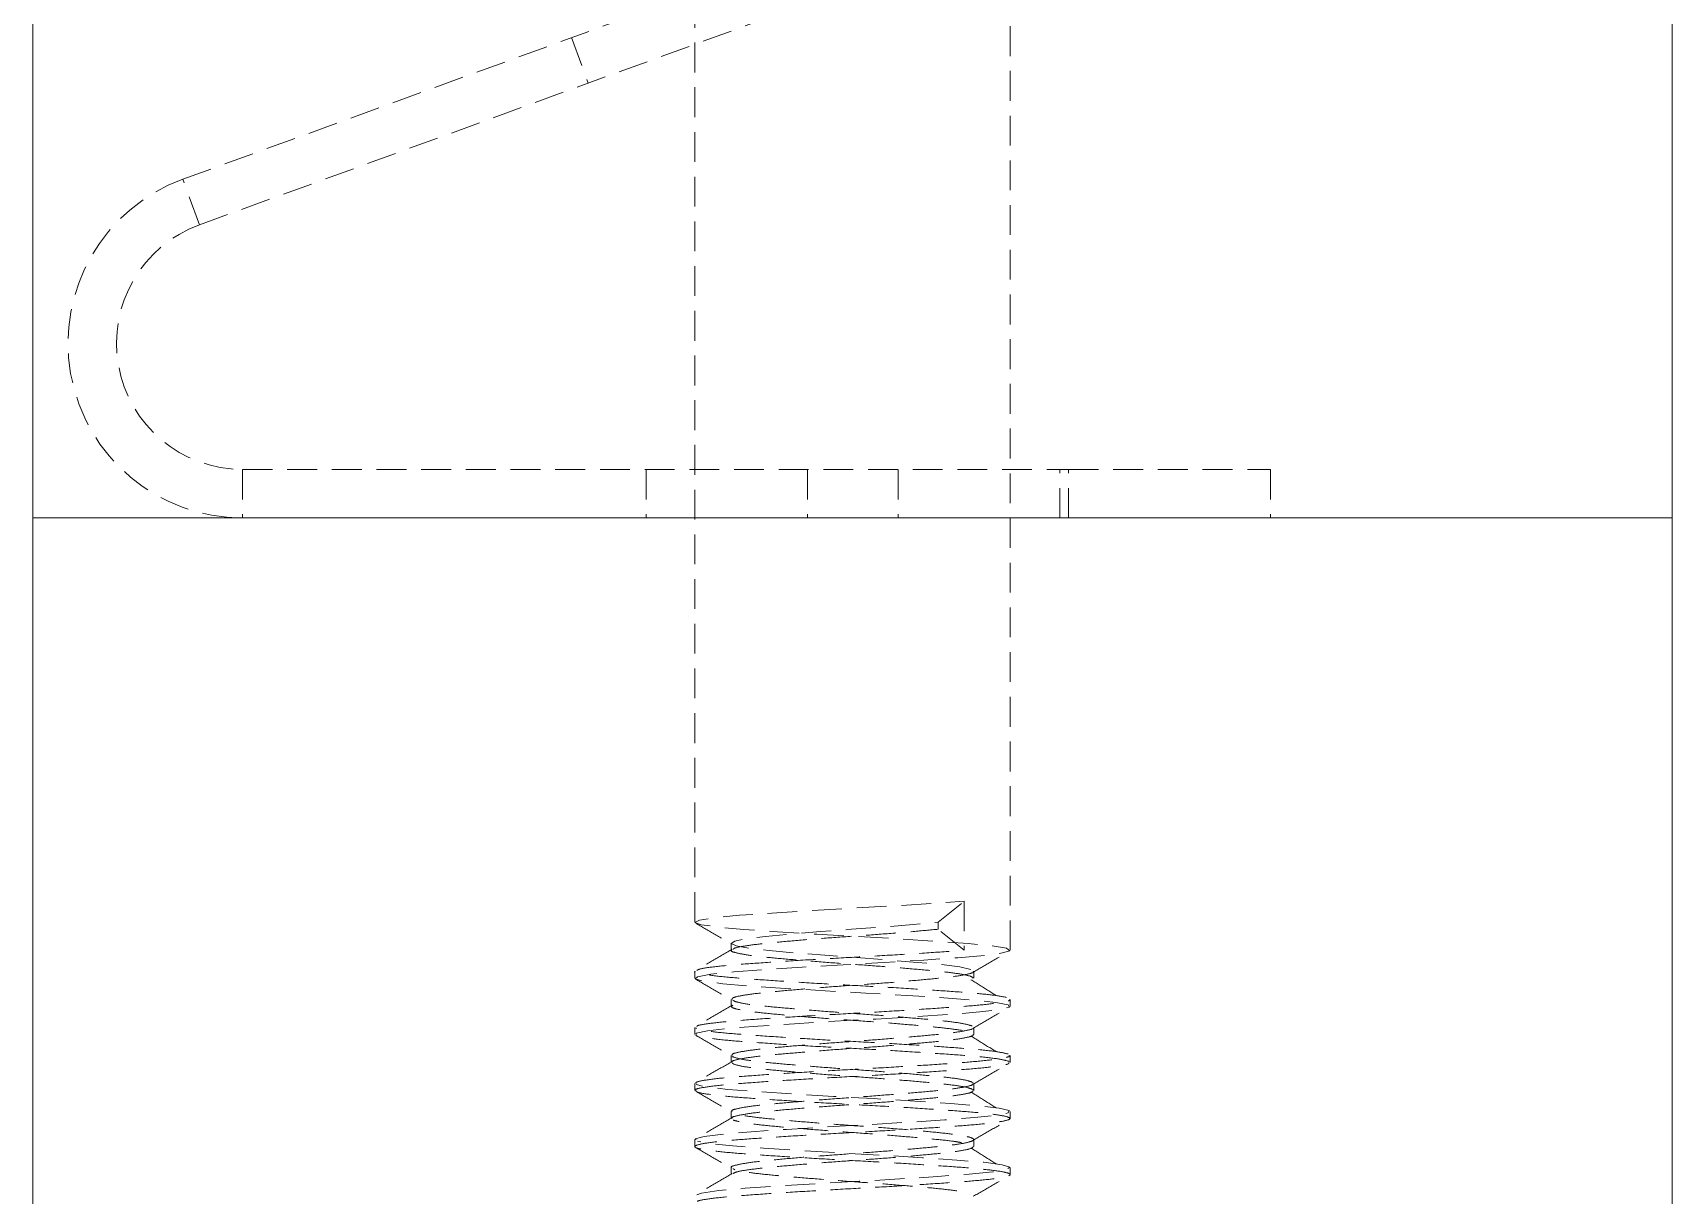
# Model space of a CAD drawing. Header units: feet. Extents: x 3965 to 4565, y 17056 to 17261.
# Drawn here: x 4388.01 to 4401.77, y 17171.96 to 17181.71 of the extents above; entities that cross this region are included whole.
import ezdxf

# ---------------------------------------------------------------- set-up
doc = ezdxf.new("R2010")
doc.units = ezdxf.units.FT
doc.header["$MEASUREMENT"] = 0
doc.linetypes.add('HIDDEN', pattern=[0.375, 0.25, -0.125])

msp = doc.modelspace()

# ---------------------------------------------------------------- linework, layer by layer
at = {"color": 7, "linetype": 'HIDDEN', "lineweight": 0}
for p, q in [((4393.571, 17188.38), (4393.571, 17174.252)), ((4396.217, 17174.017), (4396.217, 17188.38)), ((4389.274, 17180.484), (4399.617, 17184.249)), ((4389.413, 17180.102), (4399.756, 17183.867)), ((4392.536, 17181.672), (4392.675, 17181.29)), ((4389.413, 17180.102), (4389.274, 17180.484)), ((4389.775, 17178.049), (4389.775, 17177.643)), ((4389.775, 17178.049), (4396.708, 17178.049)), ((4393.162, 17178.049), (4393.162, 17177.643)), ((4394.516, 17178.049), (4394.516, 17177.643)), ((4395.278, 17178.049), (4395.278, 17177.643)), ((4396.633, 17177.643), (4396.633, 17178.049)), ((4396.708, 17177.643), (4396.708, 17178.049)), ((4396.708, 17178.049), (4398.402, 17178.049)), ((4398.402, 17178.049), (4398.402, 17177.643)), ((4389.775, 17177.643), (4396.708, 17177.643)), ((4398.402, 17177.643), (4396.708, 17177.643)), ((4395.614, 17174.252), (4395.83, 17174.428)), ((4395.83, 17174.428), (4395.83, 17174.017)), ((4395.614, 17174.193), (4395.614, 17174.252)), ((4393.877, 17174.076), (4393.877, 17174.017)), ((4395.83, 17174.017), (4395.614, 17174.193)), ((4393.571, 17173.84), (4393.571, 17173.782)), ((4395.912, 17173.782), (4395.912, 17173.84)), ((4393.877, 17173.605), (4393.877, 17173.546)), ((4396.217, 17173.546), (4396.217, 17173.605)), ((4393.571, 17173.37), (4393.571, 17173.311)), ((4395.912, 17173.311), (4395.912, 17173.37)), ((4393.877, 17173.135), (4393.877, 17173.076)), ((4396.217, 17173.076), (4396.217, 17173.135)), ((4393.571, 17172.9), (4393.571, 17172.841)), ((4395.912, 17172.841), (4395.912, 17172.899)), ((4393.877, 17172.664), (4393.877, 17172.605)), ((4396.217, 17172.605), (4396.217, 17172.664)), ((4393.571, 17172.429), (4393.571, 17172.37)), ((4395.912, 17172.37), (4395.912, 17172.429)), ((4393.877, 17172.194), (4393.877, 17172.135)), ((4396.217, 17172.135), (4396.217, 17172.194))]:
    msp.add_line(p, q, dxfattribs=at)
at = {"color": 7, "linetype": 'Continuous', "lineweight": 15}
for p, q in [((4388.014, 17186.505), (4388.014, 17177.768)), ((4401.774, 17186.505), (4401.774, 17177.768)), ((4388.014, 17177.351), (4388.014, 17177.768)), ((4401.774, 17177.768), (4401.774, 17177.351)), ((4388.014, 17177.351), (4388.014, 17177.313)), ((4388.014, 17177.313), (4388.014, 17177.313)), ((4388.014, 17177.313), (4388.014, 17176.828)), ((4401.774, 17177.351), (4401.774, 17177.313)), ((4401.774, 17177.313), (4401.774, 17177.313)), ((4401.774, 17177.313), (4401.774, 17176.828)), ((4388.014, 17176.701), (4388.014, 17176.828)), ((4401.774, 17176.828), (4401.774, 17176.701)), ((4388.014, 17176.701), (4388.014, 17176.514)), ((4401.774, 17176.701), (4401.774, 17176.514)), ((4388.014, 17176.514), (4388.014, 17176.062)), ((4401.774, 17176.514), (4401.774, 17176.062)), ((4388.014, 17176.002), (4388.014, 17176.062)), ((4388.014, 17176.002), (4388.014, 17175.161)), ((4401.774, 17176.062), (4401.774, 17176.002)), ((4401.774, 17176.002), (4401.774, 17175.161)), ((4388.014, 17175.034), (4388.014, 17175.161)), ((4401.774, 17175.161), (4401.774, 17175.034)), ((4388.014, 17175.034), (4388.014, 17174.847)), ((4401.774, 17175.034), (4401.774, 17174.847)), ((4388.014, 17174.847), (4388.014, 17174.395)), ((4401.774, 17174.847), (4401.774, 17174.395)), ((4388.014, 17174.336), (4388.014, 17174.395)), ((4401.774, 17174.395), (4401.774, 17174.336)), ((4388.014, 17174.336), (4388.014, 17173.494)), ((4401.774, 17174.336), (4401.774, 17173.494)), ((4388.014, 17173.367), (4388.014, 17173.494)), ((4401.774, 17173.494), (4401.774, 17173.367)), ((4388.014, 17173.367), (4388.014, 17173.18)), ((4401.774, 17173.367), (4401.774, 17173.18)), ((4388.014, 17173.18), (4388.014, 17172.729)), ((4401.774, 17173.18), (4401.774, 17172.729)), ((4388.014, 17172.669), (4388.014, 17172.729)), ((4401.774, 17172.729), (4401.774, 17172.669)), ((4388.014, 17172.669), (4388.014, 17171.827)), ((4401.774, 17172.669), (4401.774, 17171.827))]:
    msp.add_line(p, q, dxfattribs=at)
at = {"color": 7, "linetype": 'Continuous', "lineweight": 15, "flags": 128}
msp.add_lwpolyline([(4401.774, 17177.643), (4388.014, 17177.643)], dxfattribs=at)
at = {"color": 7, "linetype": 'HIDDEN', "lineweight": 0, "flags": 128}
for points in [[(4393.582, 17173.311), (4393.583, 17173.321), (4393.676, 17173.341), (4393.854, 17173.361), (4394.1, 17173.38), (4394.406, 17173.4), (4394.746, 17173.421), (4395.089, 17173.44), (4395.427, 17173.46), (4395.726, 17173.48), (4395.963, 17173.499), (4396.13, 17173.519), (4396.211, 17173.539), (4396.2, 17173.558), (4396.098, 17173.578), (4395.912, 17173.598), (4395.66, 17173.617), (4395.349, 17173.638), (4395.007, 17173.658), (4394.664, 17173.677), (4394.329, 17173.697), (4394.035, 17173.717), (4393.805, 17173.736), (4393.646, 17173.756), (4393.575, 17173.776), (4393.594, 17173.795), (4393.706, 17173.816), (4393.899, 17173.836), (4394.158, 17173.855), (4394.473, 17173.875), (4394.816, 17173.895), (4395.159, 17173.914), (4395.492, 17173.934), (4395.779, 17173.954), (4396.003, 17173.973), (4396.154, 17173.994), (4396.216, 17174.013), (4396.187, 17174.033), (4396.066, 17174.053), (4395.866, 17174.073), (4395.601, 17174.092), (4395.281, 17174.112), (4394.938, 17174.132), (4394.594, 17174.151), (4394.265, 17174.172), (4393.983, 17174.191), (4393.766, 17174.211), (4393.624, 17174.231), (4393.571, 17174.251), (4393.61, 17174.27), (4393.739, 17174.29), (4393.946, 17174.31), (4394.218, 17174.329), (4394.542, 17174.35), (4394.885, 17174.369), (4395.229, 17174.388), (4395.555, 17174.409), (4395.83, 17174.428), (4395.83, 17174.428)], [(4395.888, 17173.856), (4395.796, 17173.877), (4395.641, 17173.896), (4395.438, 17173.915), (4395.191, 17173.936), (4394.928, 17173.956), (4394.663, 17173.975), (4394.41, 17173.995), (4394.194, 17174.015), (4394.027, 17174.034), (4393.917, 17174.055), (4393.877, 17174.074), (4393.906, 17174.093), (4394.006, 17174.114), (4394.165, 17174.133), (4394.374, 17174.153), (4394.623, 17174.173), (4394.887, 17174.193), (4395.152, 17174.212), (4395.402, 17174.233), (4395.614, 17174.252), (4395.614, 17174.252)], [(4393.581, 17172.429), (4393.575, 17172.435), (4393.65, 17172.455), (4393.812, 17172.475), (4394.044, 17172.494), (4394.34, 17172.514), (4394.676, 17172.535), (4395.019, 17172.554), (4395.36, 17172.574), (4395.67, 17172.594), (4395.919, 17172.613), (4396.103, 17172.633), (4396.202, 17172.653), (4396.209, 17172.672), (4396.126, 17172.692), (4395.956, 17172.712), (4395.717, 17172.731), (4395.416, 17172.752), (4395.077, 17172.772), (4394.734, 17172.791), (4394.395, 17172.811), (4394.09, 17172.831), (4393.847, 17172.85), (4393.671, 17172.87), (4393.582, 17172.89), (4393.582, 17172.89)], [(4393.587, 17171.966), (4393.627, 17171.98), (4393.772, 17172.001), (4393.992, 17172.02), (4394.275, 17172.04), (4394.606, 17172.06), (4394.949, 17172.079), (4395.292, 17172.099), (4395.611, 17172.119), (4395.874, 17172.139), (4396.072, 17172.158), (4396.189, 17172.179), (4396.215, 17172.198), (4396.15, 17172.218), (4395.996, 17172.238), (4395.77, 17172.257), (4395.481, 17172.277), (4395.148, 17172.297), (4394.804, 17172.316), (4394.462, 17172.336), (4394.148, 17172.357), (4393.891, 17172.376), (4393.7, 17172.396), (4393.592, 17172.416), (4393.592, 17172.416)]]:
    msp.add_lwpolyline(points, dxfattribs=at)
at = {"color": 7, "linetype": 'HIDDEN', "lineweight": 0}
for radius in [1.465, 1.058]:
    msp.add_arc((4389.775, 17179.108), radius, 110, 270, dxfattribs=at)
for points, knots in [([(4393.578, 17174.245), (4393.629, 17174.215), (4393.731, 17174.156), (4393.834, 17174.096), (4393.885, 17174.066)], [0, 0, 0, 0, 0.500298, 1, 1, 1, 1]), ([(4393.893, 17174.026), (4393.896, 17174.029), (4393.906, 17174.038), (4393.997, 17174.055), (4394.156, 17174.075), (4394.37, 17174.094), (4394.619, 17174.115), (4394.887, 17174.134), (4395.156, 17174.153), (4395.409, 17174.174), (4395.546, 17174.187), (4395.614, 17174.193)], [0, 0, 0, 0, 0.0522417, 0.1719834, 0.289888, 0.4073936, 0.527141, 0.6449459, 0.7625474, 0.8822974, 1, 1, 1, 1]), ([(4393.885, 17174.026), (4393.834, 17173.996), (4393.731, 17173.937), (4393.629, 17173.877), (4393.578, 17173.848)], [0, 0, 0, 0, 0.499708, 1, 1, 1, 1]), ([(4393.589, 17173.848), (4393.593, 17173.851), (4393.606, 17173.861), (4393.727, 17173.879), (4393.934, 17173.898), (4394.212, 17173.917), (4394.536, 17173.938), (4394.885, 17173.957), (4395.234, 17173.977), (4395.564, 17173.997), (4395.742, 17174.01), (4395.83, 17174.017)], [0, 0, 0, 0, 0.062874, 0.181267, 0.297851, 0.414043, 0.532441, 0.648928, 0.765213, 0.883614, 1, 1, 1, 1]), ([(4395.907, 17173.782), (4395.904, 17173.787), (4395.898, 17173.798), (4395.806, 17173.818), (4395.651, 17173.838), (4395.442, 17173.857), (4395.196, 17173.877), (4394.929, 17173.897), (4394.659, 17173.916), (4394.405, 17173.937), (4394.186, 17173.956), (4394.014, 17173.975), (4393.911, 17173.996), (4393.867, 17174.009), (4393.878, 17174.016), (4393.879, 17174.017)], [0, 0, 0, 0, 0.068624, 0.153602, 0.237577, 0.320768, 0.405758, 0.489669, 0.572913, 0.657912, 0.741758, 0.825059, 0.910067, 0.993845, 1, 1, 1, 1]), ([(4395.908, 17173.834), (4395.959, 17173.864), (4396.061, 17173.923), (4396.163, 17173.982), (4396.214, 17174.012)], [0, 0, 0, 0, 0.499893, 1, 1, 1, 1]), ([(4396.187, 17173.621), (4396.153, 17173.628), (4396.085, 17173.641), (4395.877, 17173.661), (4395.607, 17173.68), (4395.287, 17173.701), (4394.939, 17173.72), (4394.588, 17173.739), (4394.259, 17173.76), (4393.974, 17173.78), (4393.75, 17173.799), (4393.615, 17173.819), (4393.558, 17173.833), (4393.573, 17173.84), (4393.574, 17173.84)], [0, 0, 0, 0, 0.091228, 0.181384, 0.270701, 0.361942, 0.452029, 0.541404, 0.632654, 0.722672, 0.812107, 0.903367, 0.993313, 1, 1, 1, 1]), ([(4393.883, 17173.605), (4393.884, 17173.61), (4393.886, 17173.621), (4393.971, 17173.639), (4394.119, 17173.659), (4394.323, 17173.678), (4394.566, 17173.699), (4394.832, 17173.719), (4395.102, 17173.737), (4395.358, 17173.758), (4395.582, 17173.778), (4395.759, 17173.797), (4395.87, 17173.817), (4395.919, 17173.832), (4395.908, 17173.839), (4395.907, 17173.84)], [0, 0, 0, 0, 0.060376, 0.14529, 0.229503, 0.31252, 0.397453, 0.481609, 0.564665, 0.649615, 0.733714, 0.816811, 0.901777, 0.985815, 1, 1, 1, 1]), ([(4396.099, 17173.637), (4396.052, 17173.667), (4395.957, 17173.726), (4395.863, 17173.785), (4395.816, 17173.814)], [0, 0, 0, 0, 0.500047, 1, 1, 1, 1]), ([(4393.578, 17173.774), (4393.629, 17173.745), (4393.731, 17173.685), (4393.834, 17173.626), (4393.885, 17173.596)], [0, 0, 0, 0, 0.500298, 1, 1, 1, 1]), ([(4393.885, 17173.556), (4393.834, 17173.526), (4393.731, 17173.466), (4393.629, 17173.407), (4393.578, 17173.377)], [0, 0, 0, 0, 0.499708, 1, 1, 1, 1]), ([(4393.588, 17173.377), (4393.589, 17173.379), (4393.593, 17173.388), (4393.695, 17173.404), (4393.885, 17173.424), (4394.152, 17173.443), (4394.467, 17173.463), (4394.813, 17173.483), (4395.165, 17173.502), (4395.498, 17173.523), (4395.788, 17173.543), (4396.019, 17173.561), (4396.163, 17173.582), (4396.227, 17173.597), (4396.213, 17173.604), (4396.211, 17173.605)], [0, 0, 0, 0, 0.0289827, 0.1166913, 0.2036803, 0.2894385, 0.3771674, 0.4640983, 0.549896, 0.6376429, 0.7245139, 0.8103548, 0.898118, 0.984927, 1, 1, 1, 1]), ([(4395.818, 17173.344), (4395.775, 17173.35), (4395.689, 17173.363), (4395.487, 17173.382), (4395.249, 17173.403), (4394.984, 17173.423), (4394.713, 17173.441), (4394.455, 17173.462), (4394.227, 17173.482), (4394.045, 17173.501), (4393.924, 17173.521), (4393.867, 17173.54), (4393.884, 17173.551), (4393.891, 17173.556)], [0, 0, 0, 0, 0.091944, 0.183771, 0.277749, 0.371205, 0.463058, 0.557065, 0.650465, 0.742348, 0.83638, 0.929722, 1, 1, 1, 1]), ([(4395.898, 17173.382), (4395.877, 17173.388), (4395.834, 17173.402), (4395.686, 17173.422), (4395.488, 17173.441), (4395.248, 17173.461), (4394.984, 17173.481), (4394.713, 17173.5), (4394.455, 17173.521), (4394.227, 17173.541), (4394.047, 17173.559), (4393.926, 17173.579), (4393.901, 17173.591), (4393.89, 17173.596)], [0, 0, 0, 0, 0.093246, 0.186057, 0.277197, 0.370473, 0.46323, 0.554396, 0.6477, 0.740401, 0.831597, 0.924926, 1, 1, 1, 1]), ([(4395.908, 17173.364), (4395.959, 17173.393), (4396.061, 17173.453), (4396.163, 17173.512), (4396.214, 17173.541)], [0, 0, 0, 0, 0.499893, 1, 1, 1, 1]), ([(4396.2, 17173.147), (4396.172, 17173.153), (4396.117, 17173.167), (4395.924, 17173.187), (4395.667, 17173.206), (4395.355, 17173.226), (4395.011, 17173.246), (4394.659, 17173.265), (4394.323, 17173.286), (4394.027, 17173.306), (4393.792, 17173.324), (4393.627, 17173.345), (4393.592, 17173.358), (4393.575, 17173.365)], [0, 0, 0, 0, 0.091632, 0.182839, 0.272412, 0.364074, 0.455229, 0.544827, 0.636516, 0.727616, 0.817242, 0.908957, 1, 1, 1, 1]), ([(4393.578, 17173.304), (4393.629, 17173.274), (4393.731, 17173.215), (4393.834, 17173.155), (4393.885, 17173.125)], [0, 0, 0, 0, 0.500298, 1, 1, 1, 1]), ([(4396.209, 17173.084), (4396.188, 17173.09), (4396.145, 17173.104), (4395.968, 17173.124), (4395.725, 17173.143), (4395.422, 17173.163), (4395.082, 17173.184), (4394.73, 17173.202), (4394.389, 17173.222), (4394.083, 17173.243), (4393.832, 17173.261), (4393.663, 17173.282), (4393.58, 17173.296), (4393.582, 17173.303), (4393.582, 17173.304)], [0, 0, 0, 0, 0.09048, 0.181191, 0.269884, 0.36041, 0.451085, 0.53977, 0.630339, 0.720976, 0.809658, 0.900269, 0.990866, 1, 1, 1, 1]), ([(4393.885, 17173.135), (4393.884, 17173.138), (4393.879, 17173.148), (4393.948, 17173.165), (4394.083, 17173.185), (4394.278, 17173.204), (4394.514, 17173.224), (4394.777, 17173.244), (4395.048, 17173.263), (4395.308, 17173.283), (4395.539, 17173.304), (4395.728, 17173.322), (4395.851, 17173.343), (4395.91, 17173.357), (4395.906, 17173.363), (4395.906, 17173.364)], [0, 0, 0, 0, 0.044446, 0.131462, 0.218387, 0.303512, 0.390565, 0.477447, 0.562581, 0.649667, 0.736505, 0.821651, 0.90877, 0.995561, 1, 1, 1, 1]), ([(4393.885, 17173.076), (4393.884, 17173.079), (4393.879, 17173.089), (4393.948, 17173.106), (4394.083, 17173.126), (4394.278, 17173.145), (4394.514, 17173.165), (4394.777, 17173.186), (4395.048, 17173.204), (4395.308, 17173.225), (4395.54, 17173.245), (4395.727, 17173.263), (4395.853, 17173.284), (4395.913, 17173.3), (4395.906, 17173.309), (4395.904, 17173.311)], [0, 0, 0, 0, 0.042927, 0.127616, 0.212215, 0.295062, 0.379786, 0.464343, 0.547199, 0.631955, 0.716469, 0.799337, 0.884125, 0.968594, 1, 1, 1, 1]), ([(4396.099, 17173.167), (4396.052, 17173.196), (4395.957, 17173.255), (4395.863, 17173.314), (4395.816, 17173.344)], [0, 0, 0, 0, 0.500047, 1, 1, 1, 1]), ([(4393.582, 17172.9), (4393.58, 17172.903), (4393.574, 17172.912), (4393.664, 17172.93), (4393.84, 17172.95), (4394.093, 17172.968), (4394.4, 17172.989), (4394.742, 17173.009), (4395.094, 17173.028), (4395.433, 17173.048), (4395.733, 17173.068), (4395.978, 17173.087), (4396.141, 17173.108), (4396.219, 17173.124), (4396.209, 17173.132), (4396.207, 17173.135)], [0, 0, 0, 0, 0.0428562, 0.127542, 0.2121387, 0.2949912, 0.3797118, 0.4642671, 0.5471278, 0.6318813, 0.7163936, 0.7992663, 0.8840509, 0.9685181, 1, 1, 1, 1]), ([(4395.906, 17172.907), (4395.889, 17172.914), (4395.856, 17172.927), (4395.72, 17172.948), (4395.533, 17172.966), (4395.3, 17172.987), (4395.039, 17173.007), (4394.768, 17173.026), (4394.506, 17173.046), (4394.27, 17173.066), (4394.079, 17173.085), (4393.939, 17173.105), (4393.903, 17173.119), (4393.885, 17173.125)], [0, 0, 0, 0, 0.091355, 0.182944, 0.272486, 0.363887, 0.455439, 0.544974, 0.636419, 0.727933, 0.817464, 0.908952, 1, 1, 1, 1]), ([(4393.581, 17172.841), (4393.578, 17172.843), (4393.566, 17172.851), (4393.639, 17172.867), (4393.797, 17172.887), (4394.036, 17172.906), (4394.334, 17172.926), (4394.671, 17172.946), (4395.023, 17172.965), (4395.366, 17172.985), (4395.676, 17173.006), (4395.933, 17173.024), (4396.115, 17173.044), (4396.211, 17173.062), (4396.208, 17173.072), (4396.206, 17173.076)], [0, 0, 0, 0, 0.025851, 0.110189, 0.195046, 0.277969, 0.362357, 0.447188, 0.530089, 0.614525, 0.699328, 0.782211, 0.866693, 0.951467, 1, 1, 1, 1]), ([(4393.885, 17173.085), (4393.834, 17173.055), (4393.731, 17172.996), (4393.629, 17172.936), (4393.578, 17172.907)], [0, 0, 0, 0, 0.499708, 1, 1, 1, 1]), ([(4395.906, 17172.849), (4395.889, 17172.855), (4395.856, 17172.869), (4395.72, 17172.889), (4395.533, 17172.908), (4395.3, 17172.928), (4395.039, 17172.948), (4394.768, 17172.967), (4394.506, 17172.987), (4394.27, 17173.008), (4394.079, 17173.026), (4393.939, 17173.047), (4393.903, 17173.06), (4393.885, 17173.067)], [0, 0, 0, 0, 0.091316, 0.182866, 0.27237, 0.363732, 0.455246, 0.544743, 0.636149, 0.727624, 0.817118, 0.908566, 1, 1, 1, 1]), ([(4395.908, 17172.893), (4395.959, 17172.923), (4396.061, 17172.982), (4396.163, 17173.041), (4396.214, 17173.071)], [0, 0, 0, 0, 0.499893, 1, 1, 1, 1]), ([(4393.884, 17172.664), (4393.882, 17172.666), (4393.873, 17172.675), (4393.929, 17172.69), (4394.05, 17172.711), (4394.235, 17172.729), (4394.463, 17172.749), (4394.722, 17172.77), (4394.993, 17172.789), (4395.257, 17172.809), (4395.496, 17172.829), (4395.693, 17172.848), (4395.833, 17172.868), (4395.907, 17172.886), (4395.904, 17172.896), (4395.903, 17172.899)], [0, 0, 0, 0, 0.025923, 0.110262, 0.195123, 0.278041, 0.36243, 0.447265, 0.53016, 0.614598, 0.699405, 0.782282, 0.866766, 0.951544, 1, 1, 1, 1]), ([(4393.884, 17172.606), (4393.882, 17172.607), (4393.873, 17172.616), (4393.929, 17172.631), (4394.05, 17172.652), (4394.235, 17172.671), (4394.463, 17172.691), (4394.722, 17172.711), (4394.993, 17172.73), (4395.257, 17172.75), (4395.496, 17172.77), (4395.693, 17172.789), (4395.833, 17172.809), (4395.907, 17172.827), (4395.904, 17172.837), (4395.903, 17172.841)], [0, 0, 0, 0, 0.025592, 0.109932, 0.194793, 0.27771, 0.3621, 0.446935, 0.52983, 0.614268, 0.699075, 0.781953, 0.866437, 0.951214, 1, 1, 1, 1]), ([(4396.099, 17172.696), (4396.052, 17172.726), (4395.957, 17172.785), (4395.863, 17172.844), (4395.816, 17172.873)], [0, 0, 0, 0, 0.500047, 1, 1, 1, 1]), ([(4396.158, 17171.687), (4396.097, 17171.696), (4395.974, 17171.714), (4395.616, 17171.739), (4395.182, 17171.767), (4394.708, 17171.792), (4394.259, 17171.82), (4393.886, 17171.845), (4393.638, 17171.872), (4393.552, 17171.896), (4393.594, 17171.917), (4393.722, 17171.938), (4393.931, 17171.957), (4394.207, 17171.977), (4394.53, 17171.997), (4394.879, 17172.017), (4395.229, 17172.036), (4395.556, 17172.057), (4395.836, 17172.076), (4396.052, 17172.095), (4396.187, 17172.116), (4396.232, 17172.135), (4396.186, 17172.155), (4396.049, 17172.175), (4395.832, 17172.195), (4395.55, 17172.214), (4395.223, 17172.235), (4394.873, 17172.254), (4394.525, 17172.273), (4394.202, 17172.294), (4393.927, 17172.313), (4393.719, 17172.333), (4393.592, 17172.353), (4393.556, 17172.372), (4393.613, 17172.392), (4393.758, 17172.413), (4393.982, 17172.432), (4394.269, 17172.451), (4394.6, 17172.472), (4394.951, 17172.491), (4395.298, 17172.511), (4395.617, 17172.531), (4395.886, 17172.55), (4396.086, 17172.57), (4396.204, 17172.591), (4396.23, 17172.609), (4396.165, 17172.629), (4396.011, 17172.65), (4395.779, 17172.669), (4395.487, 17172.689), (4395.153, 17172.709), (4394.801, 17172.728), (4394.456, 17172.748), (4394.142, 17172.768), (4393.878, 17172.787), (4393.69, 17172.807), (4393.591, 17172.823), (4393.588, 17172.831), (4393.587, 17172.833)], [0, 0, 0, 0, 0.02315, 0.045863, 0.069054, 0.091764, 0.114919, 0.13772, 0.160763, 0.18374, 0.200846, 0.218298, 0.235493, 0.252612, 0.270064, 0.287245, 0.304377, 0.321831, 0.338997, 0.356143, 0.373597, 0.390748, 0.40791, 0.425363, 0.4425, 0.459676, 0.477129, 0.494252, 0.511442, 0.528894, 0.546005, 0.563209, 0.58066, 0.597758, 0.614976, 0.632425, 0.649512, 0.666743, 0.68419, 0.701266, 0.71851, 0.735954, 0.753021, 0.770278, 0.787719, 0.804776, 0.822045, 0.839483, 0.856532, 0.873812, 0.891247, 0.908288, 0.92558, 0.94301, 0.960045, 0.977348, 0.994773, 1, 1, 1, 1]), ([(4393.578, 17172.834), (4393.629, 17172.804), (4393.731, 17172.744), (4393.834, 17172.685), (4393.885, 17172.655)], [0, 0, 0, 0, 0.500298, 1, 1, 1, 1]), ([(4393.885, 17172.615), (4393.834, 17172.585), (4393.731, 17172.526), (4393.629, 17172.466), (4393.578, 17172.436)], [0, 0, 0, 0, 0.499708, 1, 1, 1, 1]), ([(4393.88, 17172.194), (4393.879, 17172.195), (4393.868, 17172.202), (4393.913, 17172.215), (4394.019, 17172.236), (4394.193, 17172.255), (4394.414, 17172.275), (4394.668, 17172.295), (4394.938, 17172.314), (4395.205, 17172.334), (4395.45, 17172.355), (4395.657, 17172.374), (4395.811, 17172.393), (4395.901, 17172.414), (4395.922, 17172.433), (4395.871, 17172.453), (4395.753, 17172.473), (4395.575, 17172.492), (4395.35, 17172.512), (4395.093, 17172.533), (4394.823, 17172.551), (4394.557, 17172.571), (4394.315, 17172.592), (4394.112, 17172.611), (4393.969, 17172.631), (4393.894, 17172.646), (4393.891, 17172.654), (4393.89, 17172.655)], [0, 0, 0, 0, 0.004645, 0.047441, 0.090812, 0.13328, 0.176109, 0.219475, 0.261917, 0.304778, 0.348138, 0.390554, 0.433447, 0.476799, 0.519193, 0.562116, 0.60546, 0.647834, 0.690786, 0.734121, 0.776475, 0.819456, 0.86278, 0.905118, 0.948126, 0.991439, 1, 1, 1, 1]), ([(4395.809, 17172.403), (4395.789, 17172.407), (4395.733, 17172.417), (4395.573, 17172.433), (4395.351, 17172.453), (4395.093, 17172.474), (4394.823, 17172.493), (4394.557, 17172.513), (4394.315, 17172.533), (4394.114, 17172.552), (4393.962, 17172.572), (4393.916, 17172.586), (4393.893, 17172.592)], [0, 0, 0, 0, 0.059901, 0.163106, 0.267722, 0.373269, 0.476428, 0.581113, 0.686635, 0.789753, 0.894505, 1, 1, 1, 1]), ([(4395.908, 17172.423), (4395.959, 17172.453), (4396.061, 17172.512), (4396.163, 17172.571), (4396.214, 17172.601)], [0, 0, 0, 0, 0.499893, 1, 1, 1, 1]), ([(4393.578, 17172.363), (4393.629, 17172.333), (4393.731, 17172.274), (4393.834, 17172.214), (4393.885, 17172.185)], [0, 0, 0, 0, 0.500298, 1, 1, 1, 1]), ([(4393.893, 17172.144), (4393.899, 17172.148), (4393.916, 17172.159), (4394.022, 17172.177), (4394.192, 17172.196), (4394.414, 17172.216), (4394.668, 17172.237), (4394.938, 17172.256), (4395.205, 17172.275), (4395.45, 17172.296), (4395.657, 17172.315), (4395.81, 17172.335), (4395.9, 17172.354), (4395.904, 17172.365), (4395.906, 17172.37)], [0, 0, 0, 0, 0.055497, 0.143973, 0.230606, 0.317976, 0.406441, 0.49302, 0.580455, 0.668908, 0.755436, 0.842935, 0.931373, 1, 1, 1, 1]), ([(4396.099, 17172.226), (4396.052, 17172.255), (4395.957, 17172.314), (4395.863, 17172.374), (4395.816, 17172.403)], [0, 0, 0, 0, 0.500047, 1, 1, 1, 1]), ([(4395.771, 17171.999), (4395.72, 17172.005), (4395.618, 17172.018), (4395.398, 17172.037), (4395.147, 17172.058), (4394.878, 17172.077), (4394.61, 17172.097), (4394.362, 17172.118), (4394.15, 17172.137), (4393.993, 17172.156), (4393.904, 17172.173), (4393.896, 17172.182), (4393.893, 17172.185)], [0, 0, 0, 0, 0.1055574, 0.2113588, 0.3188716, 0.4243449, 0.5302352, 0.6377422, 0.7431358, 0.8491125, 0.9566115, 1, 1, 1, 1]), ([(4393.885, 17172.144), (4393.834, 17172.115), (4393.731, 17172.055), (4393.629, 17171.996), (4393.578, 17171.966)], [0, 0, 0, 0, 0.499708, 1, 1, 1, 1]), ([(4395.908, 17171.953), (4395.959, 17171.982), (4396.061, 17172.041), (4396.163, 17172.101), (4396.214, 17172.13)], [0, 0, 0, 0, 0.499893, 1, 1, 1, 1])]:
    msp.add_open_spline(points, degree=3, knots=knots, dxfattribs=at)

doc.saveas('drawing.dxf')
